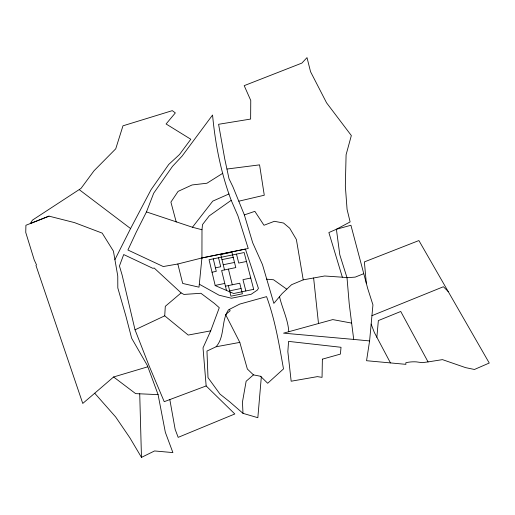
<?xml version="1.0" encoding="UTF-8"?>
<svg xmlns="http://www.w3.org/2000/svg" width="515" height="515" viewBox="0 0 515 515"><rect width="100%" height="100%" fill="white"/><g stroke="black" fill="none" stroke-linecap="round" stroke-linejoin="round"><path stroke-width="0.77" d="M177.842 263.995L182.677 283.437L199.009 287.17L201.932 257.951L201.989 229.742L202.517 224.572L209.264 215.856L231.203 200.303C220.961 172.911 215.27 144.097 212.56 115.025L182.117 156.077L172.486 166.371L153.702 193.189L146.466 211.916L136.121 232.413L127.92 250.013L163.255 266.545L177.842 263.995L201.932 257.951L248.243 248.507L237.982 215.959L231.203 200.303M210.699 330.855L188.213 335.065L164.723 315.83L165.302 306.322L181.119 292.9L183.9 294.432L200.901 293.28L214.369 303.38L219.287 307.706L210.699 330.855L203.019 347.87L206.155 385.947L234.814 413.976L178.177 437.357L175.164 429.381L169.815 399.582M376.858 337.306L378.358 320.581L400.747 311.478L428.074 361.91L442.443 359.631L465.599 367.633L474.431 369.474L489.25 363.03L418.901 240.55L364.375 261.91L366.339 283.417M428.074 361.91L422.158 362.663L416.229 361.865A38.638 34.936 38.7 0 0 406.554 362.573L405.781 362.766L405.917 364.343L366.551 360.712L369.59 340.936L372.944 304.886L367.729 288.587L350.921 225.267L336.398 229.259L328.873 232.548L342.353 277.205L347.013 277.707L355.208 277.109L363.725 273.697M114.916 259.663L130.578 228.557L151.069 189.668L168.727 164.452L179.51 154.513L190.814 139.256L166.088 123.98L175.338 112.92L172.293 110.654L122.982 125.815L115.74 148.803L94.039 170.748L81.048 188.374L32.542 220.066L30.256 223.574L49.015 216.139L74.443 222.596L102.182 233.115L113.422 251.114L117.761 275.982L117.813 287.943L125.898 316.088L131.653 338.239L147.406 365.592L158.086 394.625L165.347 432.323L172.898 452.588L154.558 450.953L141.471 457.378L129.902 437.859L115.669 416.976L94.721 393.222L82.754 403.445L35.96 265.431L36.494 264.819L34.248 259.998L25.75 232.452L25.911 225.274L49.015 216.139M260.539 376.272L261.317 377.031L257.841 417.704L242.99 413.345L229.729 401.816L220.002 394.11L208.002 377.637L206.966 351.056L216.113 346.762C225.209 336.314 220.974 320.851 228.46 309.863L239.752 304.082L266.577 296.634C275.132 319.86 279.162 344.593 283.501 368.907L267.691 383.263L260.539 376.272L253.438 374.881L247.361 369.03L239.81 342.391L225.634 314.62L230.134 310.757L229.484 309.335M146.466 211.916L192.449 227.244L212.747 201.133L228.937 193.981M253.438 374.881L246.138 381.248L242.456 402.009L242.99 413.345M94.721 393.222L113.603 376.974L147.567 366.86M222.757 173.291L206.927 183.237L192.082 184.956L178.093 191.38L170.909 202.112L176.214 221.997M206.155 385.947L164.221 401.681L149.144 365.946L135.033 329.812L164.723 315.83M342.353 277.205L324.637 275.995L303.226 279.851L291.58 284.698L282.104 293.589L273.851 303.38L262.457 264.562L252.698 242.771L244.348 214.903L232.902 186.758L229.027 178.763L224.74 158.89L218.585 124.289L250.638 119.062L250.76 100.457L244.194 85.651L301.88 63.094L307.011 57.622L310.551 71.72L326.581 102.846L351.339 135.554L346.093 154.738L345.333 185.921L347.071 209.38L350.123 221.933L336.398 229.259L339.803 254.809L347.013 277.707L349.228 303.947L353.708 339.417L369.59 340.936M371.946 315.669L443.402 286.739L448.411 291.748M244.348 214.903L254.848 211.35L263.983 225.261L274.379 221.302L283.553 223.04L289.7 228.203L296.389 239.507L303.226 279.851M353.708 339.417L283.546 333.16L332.761 319.596L351.436 323.053M215.173 285.419L224.778 283.43M250.754 278.036L242.977 279.651L245.855 290.975M225.448 286.192L239.739 283.218L242.404 293.795L230.952 296.189L228.351 285.587M229.645 290.872L241.065 288.49M212.032 272.216L216.281 271.341L213.281 258.852M238.863 201.178L264.279 195.224L259.566 164.864L227.006 169.036M221.978 259.618L233.211 257.32M223.24 264.749L234.505 262.438M215.444 267.845L220.716 266.757L218.534 257.777M246.466 261.472L238.754 263.056L236.482 254.114M201.932 257.951L245.404 249.093L258.421 288.368L257.346 290.087L251.153 294.284L231.454 298.236L219.03 295.185L199.305 284.209M239.81 342.391L216.113 346.762M158.086 394.625L135.619 393.621L113.603 376.974M266.583 279.149L273.574 279.774L286.791 289.192M192.449 227.244L201.989 229.742M79.336 189.726L130.578 228.557M181.119 292.9L154.185 268.032L152.858 268.321L123.709 254.552L119.441 265.985L122.119 275.036L135.033 329.812M390.46 362.914L374.296 332.387L371.161 324.077M279.516 296.659C282.22 308.401 288.065 319.57 288.78 331.724M228.415 269.107L232.291 284.769M224.508 269.911L220.729 254.513L231.93 252.228L235.799 267.588L221.63 270.504L226.484 290.421M313.622 277.978L318.508 323.6M139.726 393.775L141.471 457.378M322.377 359.161L322.049 377.353L317.375 376.632L291.168 381.222L287.84 351.623L288.58 341.387L341.014 347.29L340.421 354.088L322.377 359.161M253.683 289.333L233.681 293.518L215.212 285.587L209.051 259.715L244.155 252.543L253.683 289.333"/></g></svg>
